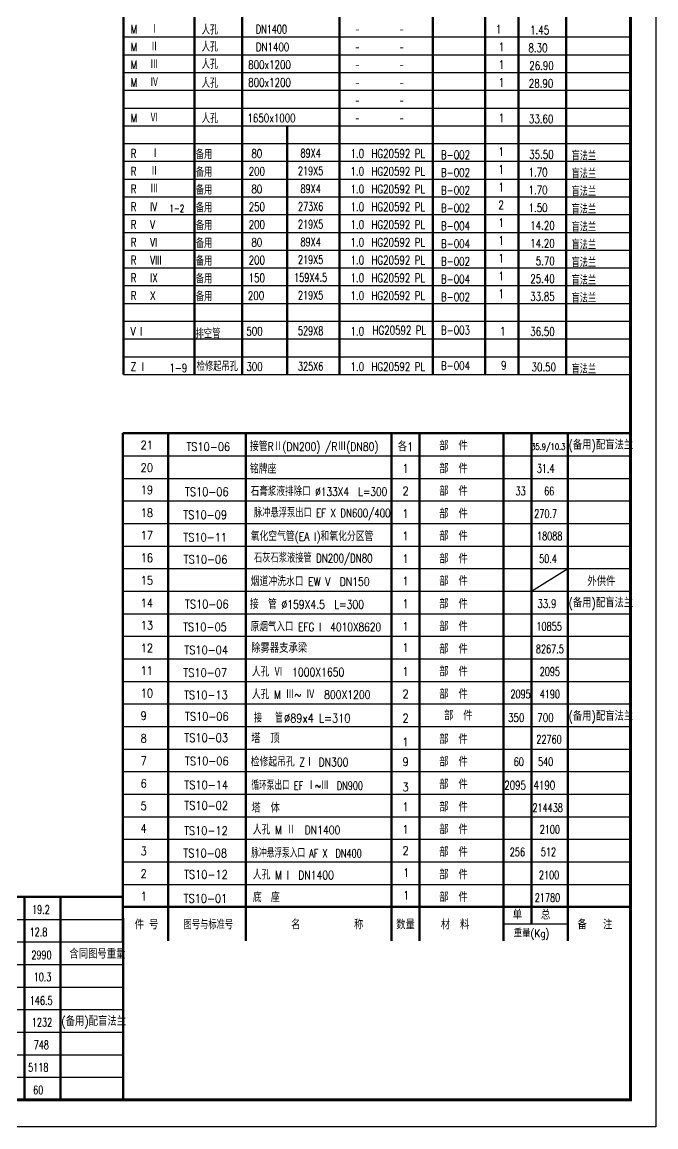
# Model space of a CAD drawing. Header units: inches. Extents: x 17 to 118917, y 16 to 84116.
# Drawn here: x 96426 to 118917, y 16 to 39202 of the extents above; entities that cross this region are included whole.
import ezdxf
from ezdxf.enums import TextEntityAlignment as Align

# ---------------------------------------------------------------- set-up
doc = ezdxf.new("R2010")
doc.units = ezdxf.units.IN
doc.header["$MEASUREMENT"] = 0
doc.linetypes.add('AUSGEZOGEN', pattern=[0])
for name, color, linetype in [('02BEMASS', 3, 'AUSGEZOGEN'), ('02TEXT', 3, 'AUSGEZOGEN'), ('03TEXT', 2, 'AUSGEZOGEN'), ('TXT', 4, 'Continuous')]:
    doc.layers.add(name, color=color, linetype=linetype)
doc.layers.add('05KOMP', color=1, linetype='AUSGEZOGEN', lineweight=50)
doc.layers.add('2', color=1, linetype='Continuous', lineweight=50)
doc.styles.add('HZA', font='romans.shx', dxfattribs={"width": 0.75, "bigfont": 'tcc_hzdx.shx'})
doc.styles.add('HZTXT', font='romans.shx', dxfattribs={"width": 0.7, "bigfont": 'tcc_hzdx.shx'})
doc.styles.add('M025', font='isocpeur.ttf', dxfattribs={"height": 50})
doc.styles.add('SBHZ', font='romans.shx', dxfattribs={"width": 0.85, "bigfont": 'tcc_hzdx.shx'})

msp = doc.modelspace()

# ---------------------------------------------------------------- linework, layer by layer
at = {"color": 2, "ltscale": 1000}
msp.add_lwpolyline([(16.86786, 16.25674), (16.86786, 84116.25674), (118916.86786, 84116.25674), (118916.86786, 16.25674)], close=True, dxfattribs=at)
at = {"layer": '02BEMASS', "ltscale": 1000}
msp.add_line((114503.61373, 19017.62744), (115787.91427, 19817.62743), dxfattribs=at)
at = {"layer": '02TEXT', "ltscale": 1000}
for points in [[(100028.74566, 38673.87782), (118016.86786, 38673.87782)], [(100028.74566, 38043.87782), (118016.86786, 38043.87782)], [(100028.74566, 37413.87782), (118016.86786, 37413.87782)], [(100028.74566, 36783.87782), (118016.86786, 36783.87782)], [(100028.74566, 36153.87782), (118016.86786, 36153.87782)], [(100028.74566, 35523.87782), (118016.86786, 35523.87782)], [(100028.74566, 34893.87782), (118016.86786, 34893.87782)], [(100028.74566, 34263.87782), (118016.86786, 34263.87782)], [(100028.74566, 33633.87782), (118016.86786, 33633.87782)], [(100028.74566, 33003.87782), (118016.86786, 33003.87782)], [(100028.74566, 32373.87782), (118016.86786, 32373.87782)], [(100028.74566, 31743.87782), (118016.86786, 31743.87782)], [(100028.74566, 31113.87782), (118016.86786, 31113.87782)], [(100028.74566, 30483.87782), (118016.86786, 30483.87782)], [(100028.74566, 29853.87782), (118016.86786, 29853.87782)], [(100028.74566, 29223.87782), (118016.86786, 29223.87782)], [(100028.74566, 28593.87782), (118016.86786, 28593.87782)], [(100028.74566, 27963.87782), (118016.86786, 27963.87782)], [(100028.74566, 27333.87782), (118016.86786, 27333.87782)], [(100028.74566, 26703.87782), (118016.86786, 26703.87782)]]:
    msp.add_lwpolyline(points, dxfattribs=at)
at = {"layer": '03TEXT', "ltscale": 1000}
msp.add_lwpolyline([(118016.86786, 22162.7271), (118016.86786, 66432.7271)], dxfattribs=at)
at = {"layer": '05KOMP', "ltscale": 1000}
for p, q in [((100003.61381, 24617.62741), (118003.61371, 24617.62741)), ((101613.36107, 6617.62751), (101613.36107, 24617.62741)), ((104364.13563, 6617.62751), (104364.13563, 24617.62741)), ((109532.46993, 6617.62751), (109532.46993, 24617.62741)), ((110532.46993, 6617.62751), (110532.46993, 24617.62741)), ((113503.61374, 6617.62751), (113503.61374, 24617.62741)), ((114503.61373, 7217.6275), (114503.61373, 24617.62741)), ((115787.91427, 6617.62751), (115787.91427, 24617.62741)), ((82008.00274, 8176.2567), (100008.00264, 8176.2567)), ((96508.00266, 976.25674), (96508.00266, 8176.2567)), ((97792.3032, 976.25674), (97792.3032, 8176.2567))]:
    msp.add_line(p, q, dxfattribs=at)
at = {"layer": '2', "ltscale": 1000}
for p, q in [((100003.61381, 6617.62751), (100003.61381, 24617.62741)), ((100003.61381, 7817.6275), (118003.61371, 7817.6275)), ((100008.00264, 7416.8528), (100008.00264, 976.25674))]:
    msp.add_line(p, q, dxfattribs=at)
at = {"layer": '2', "lineweight": 60, "ltscale": 1000, "const_width": 100}
msp.add_lwpolyline([(2516.86786, 976.25674), (2516.86786, 83276.25674), (118016.86786, 83276.25674), (118016.86786, 976.25674)], close=True, dxfattribs=at)
at = {"layer": '2', "ltscale": 1000}
for points in [[(100028.74566, 26703.87782), (100028.74566, 67158.69136)], [(102548.74566, 26703.87782), (102548.74566, 67076.25674)], [(104237.78725, 26703.87782), (104237.78725, 67076.25674)], [(107691.72835, 26703.87782), (107691.72835, 67076.25674)], [(111005.24787, 26703.87782), (111005.24787, 67076.25674)], [(112854.87638, 26703.87782), (112854.87638, 67076.25674)], [(114042.17723, 26703.87782), (114042.17723, 67076.25674)], [(115732.64464, 26703.87782), (115732.64464, 67076.25674)], [(105834.24984, 26703.87782), (105834.24984, 35523.87782)]]:
    msp.add_lwpolyline(points, dxfattribs=at)
at = {"layer": 'TXT', "ltscale": 1000}
for p, q in [((100003.61381, 23817.62741), (118003.61371, 23817.62741)), ((100003.61381, 23017.62742), (118003.61371, 23017.62742)), ((100003.61381, 22217.62742), (118003.61371, 22217.62742)), ((100003.61381, 21417.62743), (118003.61371, 21417.62743)), ((100003.61381, 20617.62743), (118003.61371, 20617.62743)), ((100003.61381, 19817.62743), (118003.61371, 19817.62743)), ((100003.61381, 19017.62744), (118003.61371, 19017.62744)), ((100003.61381, 18217.62744), (118003.61371, 18217.62744)), ((100003.61381, 17417.62745), (118003.61371, 17417.62745)), ((100003.61381, 16617.62745), (118003.61371, 16617.62745)), ((100003.61381, 15817.62746), (118003.61371, 15817.62746)), ((100003.61381, 15017.62746), (118003.61371, 15017.62746)), ((100003.61381, 14217.62747), (118003.61371, 14217.62747)), ((100003.61381, 13417.62747), (118003.61371, 13417.62747)), ((100003.61381, 12617.62747), (118003.61371, 12617.62747)), ((100003.61381, 11817.62748), (118003.61371, 11817.62748)), ((100003.61381, 11017.62748), (118003.61371, 11017.62748)), ((100003.61381, 10217.62749), (118003.61371, 10217.62749)), ((100003.61381, 9417.62749), (118003.61371, 9417.62749)), ((100003.61381, 8617.6275), (118003.61371, 8617.6275)), ((82008.00274, 7376.2567), (100008.00264, 7376.2567)), ((113503.61374, 7217.6275), (115787.91427, 7217.6275)), ((82008.00274, 6576.2567), (100008.00264, 6576.2567)), ((82008.00274, 5776.25671), (100008.00264, 5776.25671)), ((82008.00274, 4976.25671), (100008.00264, 4976.25671)), ((82008.00274, 4176.25672), (100008.00264, 4176.25672)), ((82008.00274, 3376.25672), (100008.00264, 3376.25672)), ((82008.00274, 2576.25673), (100008.00264, 2576.25673)), ((82008.00274, 1776.25673), (100008.00264, 1776.25673))]:
    msp.add_line(p, q, dxfattribs=at)

# ---------------------------------------------------------------- texts
at = {"layer": '02TEXT', "color": 7, "width": 0.75}
for s, height, style, p in [('M', 300, 'HZA', (100280.74566, 38799.87782)), ('Ⅰ', 300, 'HZA', (100970.09817, 38799.87782)), ('人孔', 300, 'HZTXT', (102800.74566, 38765.00014)), ('1.45', 300, 'HZA', (114453.51173, 38767.31829)), ('M', 300, 'HZA', (100280.74566, 38169.87782)), ('Ⅱ', 300, 'HZA', (100970.09817, 38169.87782)), ('人孔', 300, 'HZTXT', (102800.74566, 38161.91505)), ('M', 300, 'HZA', (100280.74566, 37539.87782)), ('Ⅲ', 300, 'HZA', (100970.09817, 37539.87782)), ('人孔', 300, 'HZTXT', (102800.74566, 37547.44999)), ('M', 300, 'HZA', (100280.74566, 36909.87782)), ('Ⅳ', 300, 'HZA', (100970.09817, 36909.87782)), ('人孔', 300, 'HZTXT', (102800.74566, 36876.08993)), ('M', 300, 'HZA', (100280.74566, 35649.87782)), ('Ⅵ', 300, 'HZA', (100970.09817, 35649.87782)), ('人孔', 300, 'HZTXT', (102800.74566, 35624.40229)), ('R   Ⅰ', 300, 'HZA', (100280.74566, 34389.87782)), ('备用', 300, 'HZTXT', (102591.69926, 34348.39894)), ('盲法兰', 300, 'HZA', (115921.34136, 34293.15127)), ('R', 300, 'HZA', (100280.74566, 33759.87782)), ('Ⅱ', 300, 'HZA', (100970.09817, 33759.87782)), ('备用', 300, 'HZTXT', (102591.69926, 33718.39894)), ('盲法兰', 300, 'HZA', (115921.34136, 33663.15127)), ('R', 300, 'HZA', (100280.74566, 33129.87782)), ('Ⅲ', 300, 'HZA', (100970.09817, 33129.87782)), ('备用', 300, 'HZTXT', (102591.69926, 33088.39894)), ('盲法兰', 300, 'HZA', (115921.34136, 33033.15127)), ('R', 300, 'HZA', (100280.74566, 32499.87782)), ('IV', 300, 'HZA', (100970.09817, 32499.87782)), ('1-2', 250, 'HZA', (101652.56123, 32465.91863)), ('备用', 300, 'HZTXT', (102591.69926, 32458.39894)), ('盲法兰', 300, 'HZA', (115921.34136, 32403.15127)), ('R', 300, 'HZA', (100280.74566, 31869.87782)), ('V', 300, 'HZA', (100970.09817, 31869.87782)), ('备用', 300, 'HZTXT', (102591.69926, 31828.39894)), ('盲法兰', 300, 'HZA', (115921.34136, 31773.15127)), ('R', 300, 'HZA', (100280.74566, 31239.87782)), ('VI', 300, 'HZA', (100970.09817, 31239.87782)), ('备用', 300, 'HZTXT', (102591.69926, 31198.39894)), ('盲法兰', 300, 'HZA', (115921.34136, 31143.15127)), ('R', 300, 'HZA', (100280.74566, 30609.87782)), ('VIII', 300, 'HZA', (100970.09817, 30609.87782)), ('备用', 300, 'HZTXT', (102591.69926, 30568.39894)), ('盲法兰', 300, 'HZA', (115921.34136, 30513.15127)), ('R', 300, 'HZA', (100280.74566, 29979.87782)), ('R', 300, 'HZA', (100280.74566, 29979.87782)), ('IX', 300, 'HZA', (100970.09817, 29979.87782)), ('备用', 300, 'HZTXT', (102591.69926, 29938.39894)), ('盲法兰', 300, 'HZA', (115921.34136, 29883.15127)), ('R', 300, 'HZA', (100280.74566, 29349.87782)), ('R', 300, 'HZA', (100280.74566, 29349.87782)), ('X', 300, 'HZA', (100970.09817, 29349.87782)), ('备用', 300, 'HZTXT', (102591.69926, 29308.39894)), ('盲法兰', 300, 'HZA', (115921.34136, 29253.15127)), ('V I', 300, 'HZA', (100280.74566, 28086.88327)), ('排空管', 300, 'HZTXT', (102583.9569, 27990.15672)), ('HG20592 PL', 300, 'HZA', (108861.52262, 28123.03279)), ('Z', 300, 'HZA', (100280.74566, 26829.87782)), ('I', 300, 'HZA', (100675.50201, 26829.87782)), ('1-9', 300, 'HZA', (101652.56123, 26786.33087)), ('检修起吊孔', 300, 'HZTXT', (102622.66938, 26829.87782)), ('盲法兰', 300, 'HZA', (115921.34136, 26733.15127))]:
    msp.add_text(s, height=height, dxfattribs=dict(at, style=style)).set_placement(p)
at = {"layer": '02TEXT', "color": 7}
for s, style, width, p in [('DN1400', 'HZTXT', 0.7, (105274.62193, 38799.87782)), ('1', 'HZA', 0.75, (113335.80091, 38799.87782)), ('DN1400', 'HZA', 0.75, (105314.21292, 38169.87782)), ('1', 'HZA', 0.75, (113436.2119, 38169.87782)), ('800x1200', 'HZA', 0.75, (105207.36487, 37539.87782)), ('1', 'HZA', 0.75, (113436.2119, 37539.87782)), ('800x1200', 'HZA', 0.75, (105207.36487, 36909.87782)), ('1', 'HZA', 0.75, (113436.2119, 36909.87782)), ('1650x1000', 'HZA', 0.75, (105277.37937, 35649.02588)), ('1', 'HZA', 0.75, (113436.2119, 35649.87782)), ('80', 'HZA', 0.75, (104755.37178, 34389.87782)), ('89X4', 'HZTXT', 0.7, (106664.90253, 34403.02824)), ('1.0', 'HZA', 0.75, (108321.72835, 34389.87782)), ('HG20592 PL', 'HZA', 0.75, (109772.89391, 34389.87782)), ('B-002', 'HZA', 0.75, (111805.15404, 34344.75648)), ('1', 'HZA', 0.75, (113424.98402, 34455.23256)), ('1', 'HZA', 0.75, (113424.98402, 33825.23256)), ('200', 'HZA', 0.75, (104755.37178, 33759.87782)), ('219X5', 'HZTXT', 0.7, (106664.90253, 33773.02824)), ('1.0', 'HZA', 0.75, (108321.72835, 33759.87782)), ('HG20592 PL', 'HZA', 0.75, (109772.89391, 33759.87782)), ('B-002', 'HZA', 0.75, (111805.15404, 33714.75648)), ('80', 'HZA', 0.75, (104755.37178, 33129.87782)), ('89X4', 'HZTXT', 0.7, (106664.90253, 33143.02824)), ('1.0', 'HZA', 0.75, (108321.72835, 33129.87782)), ('HG20592 PL', 'HZA', 0.75, (109772.89391, 33129.87782)), ('B-002', 'HZA', 0.75, (111805.15404, 33084.75648)), ('1', 'HZA', 0.75, (113424.98402, 33195.23256)), ('250', 'HZA', 0.75, (104755.37178, 32499.87782)), ('273X6', 'HZTXT', 0.7, (106664.90253, 32513.02824)), ('1.0', 'HZA', 0.75, (108321.72835, 32499.87782)), ('HG20592 PL', 'HZA', 0.75, (109772.89391, 32499.87782)), ('B-002', 'HZA', 0.75, (111805.15404, 32454.75648)), ('2', 'HZA', 0.75, (113424.98402, 32565.23256)), ('200', 'HZA', 0.75, (104755.37178, 31869.87782)), ('219X5', 'HZTXT', 0.7, (106664.90253, 31883.02824)), ('1.0', 'HZA', 0.75, (108321.72835, 31869.87782)), ('HG20592 PL', 'HZA', 0.75, (109772.89391, 31869.87782)), ('1', 'HZA', 0.75, (113424.98402, 31935.23256)), ('B-004', 'HZA', 0.75, (111805.15404, 31824.75648)), ('80', 'HZA', 0.75, (104755.37178, 31239.87782)), ('89X4', 'HZTXT', 0.7, (106664.90253, 31253.02824)), ('1.0', 'HZA', 0.75, (108321.72835, 31239.87782)), ('HG20592 PL', 'HZA', 0.75, (109772.89391, 31239.87782)), ('B-004', 'HZA', 0.75, (111805.15404, 31194.75648)), ('1', 'HZA', 0.75, (113424.98402, 31305.23256)), ('1', 'HZA', 0.75, (113424.98402, 30675.23256)), ('200', 'HZA', 0.75, (104755.37178, 30609.87782)), ('219X5', 'HZTXT', 0.7, (106664.90253, 30623.02824)), ('1.0', 'HZA', 0.75, (108321.72835, 30609.87782)), ('HG20592 PL', 'HZA', 0.75, (109772.89391, 30609.87782)), ('B-002', 'HZA', 0.75, (111805.15404, 30564.75648)), ('150', 'HZA', 0.75, (104755.37178, 29979.87782)), ('159X4.5', 'HZTXT', 0.7, (106664.90253, 29993.02824)), ('1.0', 'HZA', 0.75, (108321.72835, 29979.87782)), ('HG20592 PL', 'HZA', 0.75, (109772.89391, 29979.87782)), ('B-004', 'HZA', 0.75, (111805.15404, 29934.75648)), ('1', 'HZA', 0.75, (113424.98402, 30045.23256)), ('200', 'HZA', 0.75, (104727.2776, 29351.60568)), ('219X5', 'HZTXT', 0.7, (106664.90253, 29363.02824)), ('1.0', 'HZA', 0.75, (108321.72835, 29349.87782)), ('HG20592 PL', 'HZA', 0.75, (109772.89391, 29349.87782)), ('B-002', 'HZA', 0.75, (111805.15404, 29304.75648)), ('1', 'HZA', 0.75, (113424.98402, 29415.23256)), ('500', 'HZA', 0.75, (104674.16122, 28086.88327)), ('529X8', 'HZTXT', 0.7, (106664.90253, 28103.02824)), ('1.0', 'HZA', 0.75, (108321.72835, 28086.88327)), ('B-003', 'HZA', 0.75, (111805.15404, 28127.1911)), ('1', 'HZA', 0.75, (113481.99082, 28086.88327)), ('300', 'HZA', 0.75, (104674.16122, 26829.87782)), ('325X6', 'HZTXT', 0.7, (106664.90253, 26843.02824)), ('1.0', 'HZA', 0.75, (108321.72835, 26829.87782)), ('HG20592 PL', 'HZA', 0.75, (109772.89391, 26829.87782)), ('B-004', 'HZA', 0.75, (111805.15404, 26867.1911)), ('9', 'HZA', 0.75, (113522.86439, 26877.55418))]:
    msp.add_text(s, height=300, dxfattribs=dict(at, style=style, width=width)).set_placement(p, align=Align.CENTER)
at = {"layer": '02TEXT', "style": 'M025', "width": 0.75}
for p in [(108321.72835, 38799.87782), (109896.72835, 38799.87782), (108321.72835, 38169.87782), (109896.72835, 38169.87782), (108321.72835, 37539.87782), (109896.72835, 37539.87782), (108321.72835, 36909.87782), (109896.72835, 36909.87782), (108321.72835, 36279.87782), (109896.72835, 36279.87782), (108321.72835, 35649.87782), (109896.72835, 35649.87782)]:
    msp.add_text('-', height=300, dxfattribs=at).set_placement(p, align=Align.CENTER)
at = {"layer": '02TEXT', "color": 7, "style": 'HZA', "width": 0.75}
for s, p in [('8.30', (115070.21632, 38137.31829)), ('26.90', (115291.29195, 37507.31829)), ('28.90', (115275.9413, 36877.31829)), ('33.60', (115279.87894, 35617.31829)), ('35.50', (115288.67456, 34357.31829)), ('1.70', (115073.53008, 33727.31829)), ('1.70', (115073.53008, 33097.31829)), ('1.50', (115073.53008, 32467.31829)), ('14.20', (115326.58138, 31837.31829)), ('14.20', (115326.58138, 31207.31829)), ('5.70', (115326.58138, 30577.31829)), ('25.40', (115326.58138, 29947.31829)), ('33.85', (115326.58138, 29317.31829)), ('36.50', (115324.84971, 28076.79327)), ('30.50', (115372.72001, 26816.79327))]:
    msp.add_text(s, height=300, dxfattribs=at).set_placement(p, align=Align.RIGHT)
at = {"layer": 'TXT', "style": 'SBHZ'}
for s, height, width, p in [('21', 299.999998, 0.85, (100632.53422, 24049.33013)), ('接管RⅡ(DN200) /RⅢ(DN80)   ', 300, 0.8, (104511.53697, 23995.52493)), ('部  件', 299.999998, 0.85, (111228.63642, 24012.38591)), ('35.9/10.3', 220, 0.75, (114494.17804, 24035.42277)), ('(备用)配盲法兰', 299.999998, 0.85, (115816.21699, 24045.25894)), ('20', 299.999998, 0.85, (100632.53422, 23249.33013)), ('铭牌座', 300, 0.8, (104511.53697, 23195.52493)), ('部  件', 299.999998, 0.85, (111228.63642, 23203.77694)), ('19', 299.999998, 0.85, (100632.53422, 22457.93911)), ('石膏浆液排除口 %%c133X4  L=300', 300, 0.78, (104536.92077, 22395.52494)), ('部  件', 299.999998, 0.85, (111228.63642, 22403.77695)), ('18', 299.999998, 0.85, (100632.53422, 21649.33014)), ('脉冲悬浮泵出口 EF X DN600/400', 299.9999983, 0.75, (104656.1274, 21637.47885)), ('部  件', 299.999998, 0.85, (111228.63642, 21603.77695)), ('氧化空气管(EA I)和氧化分区管 ', 300, 0.8, (104540.50569, 20804.13391)), ('17', 299.999998, 0.85, (100632.53422, 20849.33015)), ('部  件', 299.999998, 0.85, (111228.63642, 20812.38592)), ('石灰石浆液接管 DN200/DN80', 299.9999983, 0.75, (104656.1274, 20037.47886)), ('16', 299.999998, 0.85, (100632.53422, 20049.33015)), ('部  件', 299.999998, 0.85, (111228.63642, 20003.77696)), ('15', 299.999998, 0.85, (100632.53422, 19249.33016)), ('烟道冲洗水口 EW V  DN150', 300, 0.8, (104540.50569, 19204.13392)), ('部  件', 299.999998, 0.85, (111228.63642, 19212.38593)), ('外供件', 299.999998, 0.85, (116484.08077, 19203.77697)), ('14', 299.999998, 0.85, (100632.53422, 18449.33016)), ('接  管 %%c159X4.5  L=300', 300, 0.8, (104511.53697, 18395.52496)), ('部  件', 299.999998, 0.85, (111228.63642, 18403.77697)), ('33.9', 300, 0.75, (114709.64987, 18424.08432)), ('(备用)配盲法兰', 299.999998, 0.85, (115816.21699, 18445.25898)), ('13', 299.999998, 0.85, (100632.53422, 17657.93913)), ('原烟气入口 EFG I  4010X8620', 300, 0.78, (104536.92077, 17595.52497)), ('部  件', 299.999998, 0.85, (111228.63642, 17603.77698)), ('12', 299.999998, 0.85, (100632.53422, 16849.33017)), ('除雾器支承梁', 299.999998, 0.85, (104554.59344, 16837.47888)), ('部  件', 299.999998, 0.85, (111228.63642, 16803.77698)), ('11', 299.999998, 0.85, (100632.53422, 16049.33017)), ('人孔 Ⅵ  1000X1650', 300, 0.8, (104578.25109, 15995.52497)), ('部  件', 299.999998, 0.85, (111228.63642, 16003.77698)), ('10', 299.999998, 0.85, (100632.53422, 15249.33018)), ('人孔 M Ⅲ~ Ⅳ  800X1200', 300, 0.8, (104578.25109, 15195.52498)), ('部  件', 299.999998, 0.85, (111228.63642, 15203.77699)), ('9', 300, 0.85, (100632.53422, 14449.33018)), ('接   管', 300, 0.7, (104661.67804, 14362.14425)), ('%%c89x4 L=310', 300, 0.85, (105719.87014, 14361.96215)), ('2', 300, 0.85, (109922.50283, 14361.96215)), ('   部  件', 299.999998, 0.85, (110828.32626, 14445.15542)), ('350', 300, 0.75, (113670.19984, 14382.60008)), ('700', 300, 0.75, (114709.64987, 14382.60008)), ('(备用)配盲法兰', 299.999998, 0.85, (115816.21699, 14427.61159)), ('8', 300, 0.85, (100632.53422, 13649.33019)), ('塔  顶', 299.999998, 0.85, (104554.59344, 13637.47889)), ('1', 300, 0.85, (109922.50283, 13519.55937)), ('部  件', 299.999998, 0.85, (111228.63642, 13603.777)), ('22760', 299.999998, 0.7, (114674.36738, 13613.69808)), ('7', 300, 0.85, (100632.53422, 12849.33019)), ('检修起吊孔 ZⅠ DN300', 300, 0.8, (104540.50569, 12804.13396)), ('部  件', 299.999998, 0.85, (111228.63642, 12803.777)), ('6', 300, 0.85, (100632.53422, 12049.3302)), ('循环泵出口 EF Ⅰ~Ⅲ  DN900', 300, 0.7, (104560.14408, 11970.75323)), ('3', 300, 0.85, (109922.50283, 11919.55938)), ('部  件', 299.999998, 0.85, (111228.63642, 12003.77701)), ('2095', 300, 0.75, (113535.6711, 11985.99125)), ('4190', 300, 0.75, (114572.61924, 11985.99125)), ('5', 300, 0.85, (100632.53422, 11249.3302)), ('塔  体', 300, 0.85, (104560.14408, 11170.75323)), ('部  件', 299.999998, 0.85, (111228.63642, 11203.77701)), ('214438', 299.999998, 0.7, (114535.72127, 11185.99126)), ('4', 300, 0.85, (100632.53422, 10449.33021)), ('人孔 M Ⅱ  DN1400', 300, 0.8, (104613.07092, 10395.52501)), ('部  件', 299.999998, 0.85, (111228.63642, 10403.77702)), ('3', 300, 0.85, (100632.53422, 9649.33021)), ('脉冲悬浮泵入口 AF X  DN400', 300, 0.7, (104560.14408, 9570.75325)), ('2', 300, 0.85, (109922.50283, 9661.27806)), ('部  件', 299.999998, 0.85, (111228.63642, 9603.77702)), ('2', 300, 0.85, (100632.53422, 8849.33021)), ('人孔 M I  DN1400', 300, 0.8, (104613.07092, 8795.52501)), ('1', 300, 0.8, (109953.62747, 8880.53987)), ('部  件', 299.999998, 0.85, (111228.63642, 8803.77702)), ('2100', 299.999998, 0.7, (114765.01784, 8799.66326)), ('1', 300, 0.85, (100632.53422, 8049.33022)), ('底  座', 300, 0.8, (104613.07092, 7995.52502)), ('1', 300, 0.8, (109953.62747, 8080.53988)), ('部  件', 299.999998, 0.85, (111228.63642, 8003.77703)), ('21780', 299.999998, 0.7, (114618.15985, 7999.66326)), ('含同图号重量', 299.999998, 0.85, (98104.93314, 5991.00565)), ('(备用)配盲法兰', 299.999998, 0.85, (97820.60592, 3603.88825))]:
    msp.add_text(s, height=height, dxfattribs=dict(at, width=width)).set_placement(p)
for s, height, width, p in [('各1', 299.999998, 0.85, (110032.46993, 24176.23638)), ('TS10-06', 299.999998, 0.85, (103032.04761, 24140.10029)), ('1', 300, 0.85, (110032.46993, 23367.62741)), ('31.4', 299.999998, 0.7, (115003.61373, 23367.62741)), ('TS10-06', 299.999998, 0.85, (102978.52865, 22541.70244)), ('2', 300, 0.85, (110032.46993, 22567.62742)), ('33', 299.999998, 0.7, (114116.84072, 22567.62742)), ('66', 299.999998, 0.7, (115128.80756, 22567.62742)), ('TS10-09', 299.999998, 0.85, (102921.60352, 21726.46273)), ('1', 300, 0.85, (110032.46993, 21767.62742)), ('270.7', 299.999998, 0.7, (115003.61373, 21767.62742)), ('TS10-11', 299.999998, 0.85, (102921.60352, 20926.46274)), ('1', 300, 0.85, (110032.46993, 20976.23639)), ('18088', 299.999998, 0.7, (115147.44855, 20976.23639)), ('TS10-06', 299.999998, 0.85, (102934.39097, 20145.13872)), ('1', 300, 0.85, (110032.46993, 20167.62743)), ('50.4', 299.999998, 0.7, (115089.91452, 20167.62743)), ('1', 300, 0.85, (110032.46993, 19376.2364)), ('TS10-06', 299.999998, 0.85, (102978.52865, 18557.21322)), ('1', 300, 0.85, (110032.46993, 18567.62744)), ('TS10-05', 299.999998, 0.85, (102916.00255, 17748.34565)), ('1', 300, 0.85, (110032.46993, 17767.62745)), ('10855', 299.999998, 0.7, (115128.80756, 17767.62745)), ('TS10-04', 299.999998, 0.85, (102958.24933, 16932.06252)), ('1', 300, 0.85, (110032.46993, 17017.62745)), ('8267.5', 299.999998, 0.7, (115153.8462, 16967.62745)), ('TS10-07', 299.999998, 0.85, (102921.60352, 16126.46276)), ('1', 300, 0.85, (110032.46993, 16167.62745)), ('2095', 299.999998, 0.7, (115153.8462, 16167.62745)), ('TS10-13', 299.999998, 0.85, (102951.44847, 15336.1277)), ('2', 300, 0.85, (110032.46993, 15367.62746)), ('2095', 299.999998, 0.7, (114114.39616, 15367.62746)), ('4190', 299.999998, 0.7, (115153.8462, 15367.62746)), ('TS10-06', 299.999998, 0.85, (102978.52865, 14575.65753)), ('TS10-03', 299.999998, 0.85, (102958.24933, 13817.62747)), ('TS10-06', 299.999998, 0.85, (102978.52865, 12993.26981)), ('9', 300, 0.85, (110032.46993, 12967.62747)), ('60', 299.999998, 0.7, (114050.74209, 12967.62747)), ('540', 299.999998, 0.7, (115003.61373, 12967.62747)), ('TS10-14', 299.999998, 0.85, (102958.24933, 12145.65527)), ('TS10-02', 299.999998, 0.85, (102958.24933, 11417.62748)), ('1', 300, 0.85, (110032.46993, 11367.62748)), ('TS10-12', 299.999998, 0.85, (102950.81354, 10522.95631)), ('1', 300, 0.85, (110032.46993, 10567.62749)), ('2100', 299.999998, 0.7, (115153.8462, 10567.96575)), ('TS10-08', 299.999998, 0.85, (102921.60352, 9726.4628)), ('256', 299.999998, 0.7, (114003.61373, 9767.96575)), ('512', 299.999998, 0.7, (115103.76891, 9767.96575)), ('TS10-12', 299.999998, 0.85, (102950.81354, 8970.16406)), ('TS10-01', 299.999998, 0.85, (102931.86479, 8118.02243)), ('19.2', 299.999998, 0.7, (97094.30345, 7726.2567)), ('单', 300, 0.85, (114003.61373, 7567.6275)), ('总', 300, 0.85, (115003.61373, 7567.6275)), ('12.8', 299.999998, 0.7, (97008.00265, 6926.2567)), ('件 号', 299.999998, 0.85, (100844.2097, 7217.6275)), ('图号与标准号', 299.999998, 0.75, (103034.43358, 7217.6275)), ('名          称', 299.9999983, 0.85, (107253.61377, 7217.6275)), ('数量', 299.999998, 0.85, (110032.46993, 7217.6275)), ('材  料', 299.999998, 0.85, (111791.07086, 7217.6275)), ('重量(Kg)', 269.999999, 0.85, (114503.61373, 6867.62751)), ('备   注', 299.999998, 0.85, (116753.61372, 7217.6275)), ('2990', 299.999998, 0.7, (97115.79338, 6115.24461)), ('10.3', 299.999998, 0.7, (97151.83748, 5334.86568)), ('146.5', 299.999998, 0.7, (97105.594, 4498.60631)), ('1232', 299.999998, 0.7, (97133.19648, 3726.25672)), ('748', 299.999998, 0.7, (97108.15784, 2926.59498)), ('5118', 299.999998, 0.7, (97000.17106, 2126.25673)), ('60', 299.999998, 0.7, (97000.17106, 1326.25673))]:
    msp.add_text(s, height=height, dxfattribs=dict(at, width=width)).set_placement(p, align=Align.MIDDLE)

doc.saveas('drawing.dxf')
